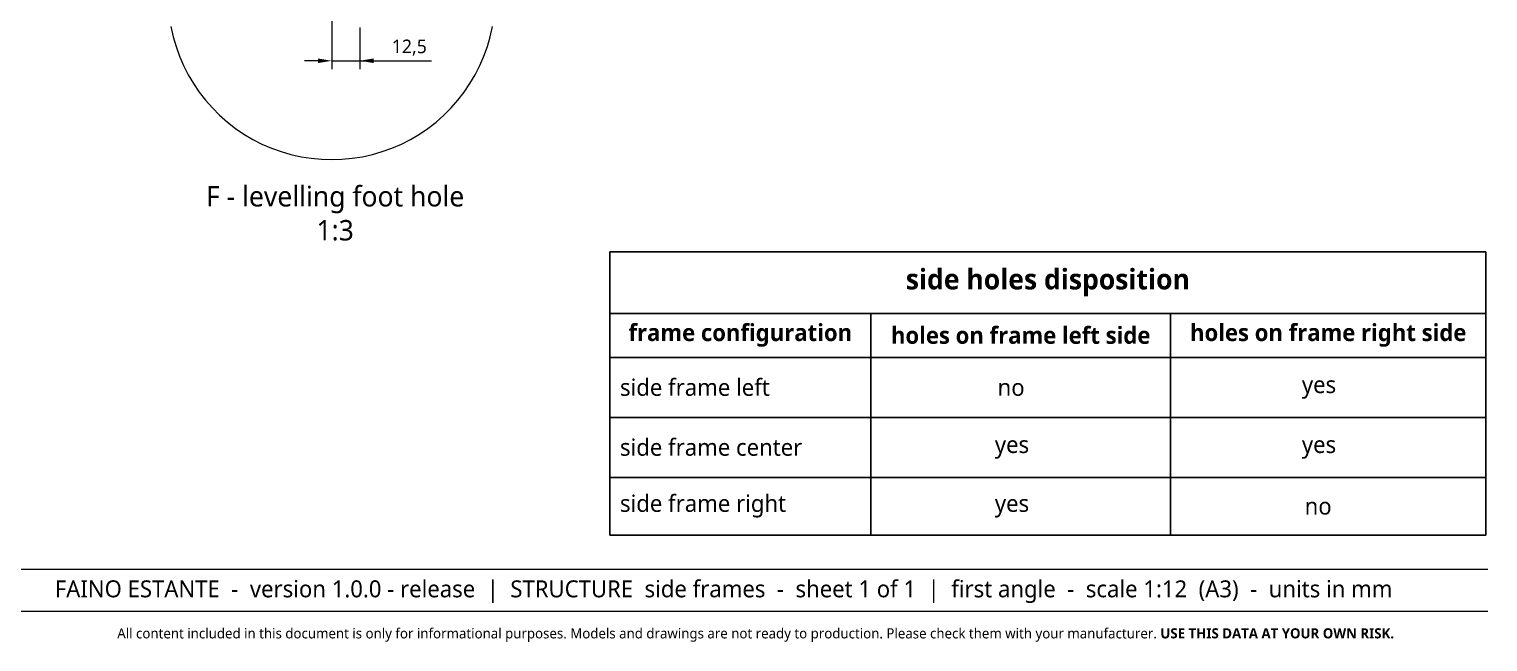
# Model space of a CAD drawing. Header units: inches. Extents: x 6 to 1987, y -21 to 287.
# Drawn here: x 902 to 1117, y 5.5 to 95.9 of the extents above; entities that cross this region are included whole.
import ezdxf

# ---------------------------------------------------------------- set-up
doc = ezdxf.new("R2010")
doc.units = ezdxf.units.IN
doc.header["$LTSCALE"] = 12.7
doc.header["$MEASUREMENT"] = 0
doc.header["$PDMODE"] = 33
doc.header["$PDSIZE"] = 1
for name, color, linetype, lineweight in [('ANNOTATION_TEXT', 7, 'Continuous', 25), ('BORDER_FRAME', 7, 'Continuous', 15), ('DETAIL_VIEW_BORDER', 7, 'Continuous', 15), ('SKETCHED_GEOMETRY', 251, 'Continuous', 13)]:
    doc.layers.add(name, color=color, linetype=linetype, lineweight=lineweight)
doc.layers.add('TABLES', color=7, linetype='Continuous')
doc.styles.add('Onshape-Standard-Dimension', font='OpenSans-Regular.ttf')
doc.styles.add('Onshape-Standard-NoteStyle', font='Open Sans', dxfattribs={"height": 2.5})
doc.styles.add('Onshape-Standard-Table-DataRow', font='NotoSans-Regular.ttf')
doc.styles.add('Onshape-Standard-Table-HeaderRow', font='NotoSans-Bold.ttf')
doc.styles.add('Onshape-Standard-Table-TitleRow', font='NotoSans-Bold.ttf')
doc.styles.add('Onshape-Standard-View-Label', font='Open Sans', dxfattribs={"height": 3})
doc.dimstyles.new('Onshape-ISO-25$0', dxfattribs={"dimtxt": 2, "dimasz": 2, "dimexe": 1.25, "dimexo": 1, "dimgap": 0.75, "dimtad": 1, "dimtxsty": 'Onshape-Standard-Dimension', "dimcen": 2.5, "dimclrd": 251, "dimclre": 251, "dimclrt": 251, "dimadec": 1, "dimazin": 0, "dimtfac": 1, "dimtmove": 0, "dimatfit": 3, "dimfxl": 1, "dimlwd": 13, "dimlwe": 13, "dimarcsym": 0})

# ---------------------------------------------------------------- blocks, each defined once
blk = doc.blocks.new('*D27')
at = {"layer": 'ANNOTATION_TEXT', "color": 251, "lineweight": 13}
for p, q in [((946.5683851439405, 99.77275572915876), (946.5683851439405, 89.9701178164081)), ((950.7350518106073, 96.10608906249209), (950.7350518106073, 89.9701178164081)), ((944.5683851439405, 91.2201178164081), (942.5683851439405, 91.2201178164081)), ((946.5683851439405, 91.2201178164081), (950.7350518106073, 91.2201178164081)), ((950.7350518106073, 91.2201178164081), (961.2881853255938, 91.2201178164081)), ((952.7350518106073, 91.2201178164081), (954.7350518106073, 91.2201178164081))]:
    blk.add_line(p, q, dxfattribs=at)
at = {"layer": 'ANNOTATION_TEXT', "color": 251}
for points in [[(944.5683851439405, 90.88678448307478), (944.5683851439405, 91.55345114974143), (946.5683851439405, 91.2201178164081)], [(952.7350518106073, 91.55345114974143), (952.7350518106073, 90.88678448307478), (950.7350518106073, 91.2201178164081)]]:
    blk.add_solid(points, dxfattribs=at)
at = {"layer": 'Defpoints', "color": 0}
for p in [(946.5683851439405, 100.7727557291588), (950.7350518106073, 97.10608906249209), (950.7350518106073, 91.2201178164081)]:
    blk.add_point(p, dxfattribs=at)
at = {"layer": 'ANNOTATION_TEXT', "color": 251, "insert": (958.0116185681005, 93.16017231232091), "char_height": 2, "attachment_point": 5, "style": 'Onshape-Standard-Dimension'}
blk.add_mtext('12,5', dxfattribs=at)
blk = doc.blocks.new('*T28')
at = {"layer": 'TABLES', "color": 0, "linetype": 'ByBlock', "lineweight": -2}
for p, q in [((0, 0), (129.139845498548, 0)), ((0, 0), (0, -41.75876587990821)), ((129.139845498548, 0), (129.139845498548, -41.75876587990821)), ((0, -9.066666666666668), (129.139845498548, -9.066666666666668)), ((38.46934380057197, -9.066666666666668), (38.46934380057197, -41.75876587990821)), ((82.66027680815726, -9.066666666666668), (82.66027680815726, -41.75876587990821)), ((0, -15.57313805631245), (129.139845498548, -15.57313805631245)), ((0, -24.40647138964578), (129.139845498548, -24.40647138964578)), ((0, -33.24876184972194), (129.139845498548, -33.24876184972194)), ((0, -41.75876587990821), (129.139845498548, -41.75876587990821))]:
    blk.add_line(p, q, dxfattribs=at)
at = {"layer": 'TABLES', "color": 0}
for s, insert, char_height, width, attachment_point, style in [('side holes disposition', (64.56992274927399, -4.533333333333334), 3, 126.139845498548, 5, 'Onshape-Standard-Table-TitleRow'), ('frame configuration', (19.23467190028598, -12.31990236148956), 2.5, 35.46934380057197, 5, 'Onshape-Standard-Table-HeaderRow'), ('holes on frame right side', (105.9000611533526, -12.31990236148956), 2.5, 43.47956869039071, 5, 'Onshape-Standard-Table-HeaderRow'), ('holes on frame left side', (60.56481030436461, -12.31990236148956), 2.5, 41.19093300758529, 5, 'Onshape-Standard-Table-HeaderRow'), ('{\\H0.71429x;side frame left}', (1.5, -19.98980472297912), 3.5, 35.46934380057197, 4, 'Onshape-Standard-Table-DataRow'), ('{\\fNoto Sans|b0|i0|c0|p0;\\W6.76984;   }no', (39.96934380057197, -19.98980472297912), 2.5, 41.19093300758529, 4, 'Onshape-Standard-Table-DataRow'), ('{\\fNoto Sans|b0|i0|c0|p0;\\W7.03045;   }yes', (84.16027680815726, -19.98980472297912), 2.5, 43.47956869039071, 4, 'Onshape-Standard-Table-DataRow'), ('side frame center', (1.5, -28.82761661968386), 2.5, 35.46934380057197, 4, 'Onshape-Standard-Table-DataRow'), ('{\\fNoto Sans|b0|i0|c0|p0;\\W9.91415;  }yes', (39.96934380057197, -28.82761661968386), 2.5, 41.19093300758529, 4, 'Onshape-Standard-Table-DataRow'), ('{\\fNoto Sans|b0|i0|c0|p0;\\W7.03045;   }yes', (84.16027680815726, -28.82761661968386), 2.5, 43.47956869039071, 4, 'Onshape-Standard-Table-DataRow'), ('side frame right', (1.5, -37.50376386481508), 2.5, 35.46934380057197, 4, 'Onshape-Standard-Table-DataRow'), ('{\\fNoto Sans|b0|i0|c0|p0;\\W9.91415;  }yes', (39.96934380057197, -37.50376386481508), 2.5, 41.19093300758529, 4, 'Onshape-Standard-Table-DataRow'), ('{\\fNoto Sans|b0|i0|c0|p0;\\W7.19085;   }no', (84.16027680815726, -37.50376386481508), 2.5, 43.47956869039071, 4, 'Onshape-Standard-Table-DataRow')]:
    blk.add_mtext(s, dxfattribs=dict(at, insert=insert, char_height=char_height, width=width, attachment_point=attachment_point, style=style))

msp = doc.modelspace()

# ---------------------------------------------------------------- linework, layer by layer
at = {"layer": 'BORDER_FRAME'}
msp.add_line((1117, 10), (717, 10), dxfattribs=at)
at = {"layer": 'DETAIL_VIEW_BORDER', "flags": 128}
msp.add_lwpolyline([(922.865590038946, 96.25120574178457), (923.1962725634821, 94.77181716889534), (923.6191941386708, 93.31611155893542), (924.1326856862693, 91.88983391689868), (924.7347206897309, 90.498613109034), (925.422923191941, 89.14793964828165), (926.194577172033, 87.84314402572724), (927.0466372642825, 86.58937567358856), (927.9757407767747, 85.39158264275925), (928.978220962413, 84.25449207511238), (930.0501214898943, 83.1825915476312), (931.1872120575412, 82.18011136199291), (932.3850050883705, 81.2510078495006), (933.6387734405091, 80.39894775725102), (934.9435690630635, 79.62729377715911), (936.2942425238159, 78.93909127494906), (937.6854633316806, 78.33705627148734), (939.1117409737174, 77.82356472388894), (940.5674465836772, 77.40064314870025), (942.0468351565664, 77.0699606241641), (943.5440682215561, 76.83282220313032), (945.0532368837596, 76.69016376260849), (946.5683851439404, 76.64254831028893), (948.0835334041213, 76.69016376260849), (949.5927020663248, 76.83282220313032), (951.0899351313144, 77.0699606241641), (952.5693237042037, 77.40064314870027), (954.0250293141636, 77.82356472388894), (955.4513069562004, 78.33705627148734), (956.842527764065, 78.93909127494908), (958.1932012248174, 79.62729377715911), (959.4979968473718, 80.39894775725104), (960.7517651995105, 81.25100784950061), (961.9495582303398, 82.18011136199291), (963.0866487979866, 83.1825915476312), (964.1585493254679, 84.2544920751124), (965.1610295111061, 85.39158264275926), (966.0901330235985, 86.58937567358859), (966.942193115848, 87.84314402572726), (967.71384709594, 89.14793964828165), (968.4020495981499, 90.49861310903401), (969.0040846016117, 91.8898339168987), (969.5175761492101, 93.31611155893543), (969.9404977243988, 94.77181716889535), (970.2711802489349, 96.25120574178457)], dxfattribs=at)
at = {"layer": 'SKETCHED_GEOMETRY'}
msp.add_line((1117, 16.17801656981424), (717.1699919824825, 16.17801656981429), dxfattribs=at)

# ---------------------------------------------------------------- block references
msp.add_blockref('*T28', (987.5707515445263, 63.03062165038701))

# ---------------------------------------------------------------- texts
at = {"layer": 'ANNOTATION_TEXT', "color": 7, "insert": (946.5683851439404, 72.72952756840196), "char_height": 3, "attachment_point": 2, "style": 'Onshape-Standard-View-Label'}
msp.add_mtext(' F - levelling foot hole^J 1:3', dxfattribs=at)
at = {"layer": 'ANNOTATION_TEXT', "attachment_point": 1, "style": 'Onshape-Standard-NoteStyle'}
for s, insert, char_height, width in [('{\\fOpen Sans|b0|i0|c0|p0;\\W7.36084;  }FAINO ESTANTE  -  version 1.0.0 - release  |  STRUCTURE  side frames  -  sheet 1 of 1  |  first angle  -  scale 1:12  (A3)  -  units in mm', (893.2834925304646, 14.59374686077517), 2.5, 222.7434210008141), ('{\\fOpen Sans|b0|i0|c0|p0;\\W9.38940;      }All content included in this document is only for informational purposes. Models and drawings are not ready to production. Please check them with your manufacturer. {\\fOpen Sans|b1|i0|c0|p0;USE THIS DATA AT YOUR OWN RISK.}', (886.3437058045561, 7.533830349954736), 1.5, 230.5094997588471)]:
    msp.add_mtext(s, dxfattribs=dict(at, insert=insert, char_height=char_height, width=width))

# ---------------------------------------------------------------- dimensions: what is measured, and where the dimension line sits
at = {"layer": 'ANNOTATION_TEXT'}
dim = msp.add_linear_dim(base=(950.7350518106073, 91.2201178164081), p1=(946.5683851439405, 100.7727557291588, 33.33333333333337), p2=(950.7350518106073, 97.10608906249209, 33.33333333333337), dimstyle='Onshape-ISO-25$0', override={"dimlfac": 3, "dimpost": ''}, dxfattribs=at)
dim.commit()
dim.dimension.update_dxf_attribs({"geometry": '*D27', "text_midpoint": (958.0116185681005, 91.2201178164081), "dimtype": 160})

doc.saveas('drawing.dxf')
